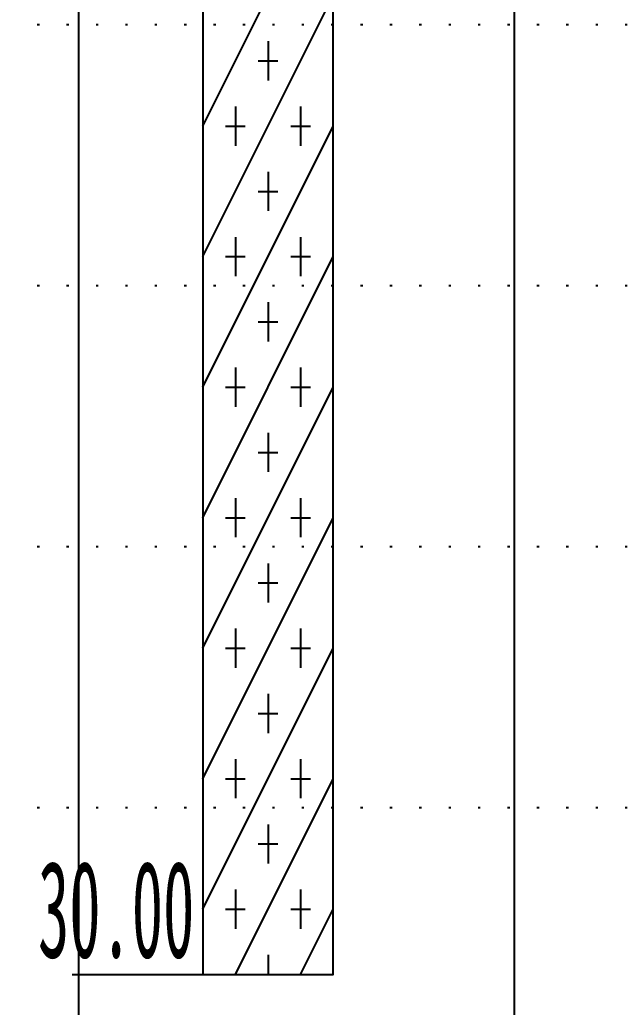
# Model space of a CAD drawing. Header units: millimetres. Extents: x -1499 to 6658, y -12483 to -6008.
# Drawn here: x 5293.46 to 5321.03, y -11234.24 to -11188.85 of the extents above; entities that cross this region are included whole.
import ezdxf

# ---------------------------------------------------------------- set-up
doc = ezdxf.new("R2010")
doc.units = ezdxf.units.MM
doc.linetypes.add('A-DOTLN01H', pattern=[0.125, 0, -0.125])
for name, color, linetype in [('CR-GRID', 56, 'A-DOTLN01H'), ('Layer', 7, 'Continuous'), ('수직그리드', 1, 'Continuous')]:
    doc.layers.add(name, color=color, linetype=linetype)
doc.styles.add('굴림체', font='굴림체')

# ---------------------------------------------------------------- blocks, each defined once
blk = doc.blocks.new('CB-8')
at = {"layer": 'Layer'}
for points in [[(-1, -13), (-1, -30), (1, -30), (1, -13), (-1, -13)], [(-1, -23.5), (1, -21.5)], [(-1, -24.5), (1, -22.5)], [(0, -22.85), (0, -23.15)], [(-0.15, -23), (0.15, -23)], [(-0.5, -23.35), (-0.5, -23.65)], [(0.5, -23.35), (0.5, -23.65)], [(-1, -25.5), (1, -23.5)], [(-0.65, -23.5), (-0.35, -23.5)], [(0.35, -23.5), (0.65, -23.5)], [(0, -23.85), (0, -24.15)], [(-0.15, -24), (0.15, -24)], [(-0.5, -24.35), (-0.5, -24.65)], [(0.5, -24.35), (0.5, -24.65)], [(-1, -26.5), (1, -24.5)], [(-0.65, -24.5), (-0.35, -24.5)], [(0.35, -24.5), (0.65, -24.5)], [(0, -24.85), (0, -25.15)], [(-0.15, -25), (0.15, -25)], [(-0.5, -25.35), (-0.5, -25.65)], [(0.5, -25.35), (0.5, -25.65)], [(-1, -27.5), (1, -25.5)], [(-0.65, -25.5), (-0.35, -25.5)], [(0.35, -25.5), (0.65, -25.5)], [(0, -25.85), (0, -26.15)], [(-0.15, -26), (0.15, -26)], [(-0.5, -26.35), (-0.5, -26.65)], [(0.5, -26.35), (0.5, -26.65)], [(-1, -28.5), (1, -26.5)], [(-0.65, -26.5), (-0.35, -26.5)], [(0.35, -26.5), (0.65, -26.5)], [(0, -26.85), (0, -27.15)], [(-0.15, -27), (0.15, -27)], [(-0.5, -27.35), (-0.5, -27.65)], [(0.5, -27.35), (0.5, -27.65)], [(-1, -29.5), (1, -27.5)], [(-0.65, -27.5), (-0.35, -27.5)], [(0.35, -27.5), (0.65, -27.5)], [(0, -27.85), (0, -28.15)], [(-0.15, -28), (0.15, -28)], [(-0.5, -28.35), (-0.5, -28.65)], [(0.5, -28.35), (0.5, -28.65)], [(-0.65, -28.5), (-0.35, -28.5)], [(-0.5, -30), (1, -28.5)], [(0.35, -28.5), (0.65, -28.5)], [(0, -28.85), (0, -29.15)], [(-0.15, -29), (0.15, -29)], [(-0.5, -29.35), (-0.5, -29.65)], [(0.5, -29.35), (0.5, -29.65)], [(-0.65, -29.5), (-0.35, -29.5)], [(0.35, -29.5), (0.65, -29.5)], [(0.5, -30), (1, -29.5)], [(0, -29.85), (0, -30)], [(-3, -30), (-1, -30)], [(-0.15, -30), (0.15, -30)]]:
    blk.add_lwpolyline(points, dxfattribs=at)
at = {"layer": 'Layer', "style": '굴림체'}
blk.add_text(' 30.00', height=0.74074, dxfattribs=at).set_placement((-4, -29.8704))

msp = doc.modelspace()

# ---------------------------------------------------------------- linework, layer by layer
at = {"layer": 'CR-GRID', "linetype": 'A-DOTLN01H', "ltscale": 10}
for p, q in [((696.157, -11189.058), (6636.157, -11189.058)), ((696.157, -11201.058), (6636.157, -11201.058)), ((696.157, -11225.058), (6636.157, -11225.058))]:
    msp.add_line(p, q, dxfattribs=at)
at = {"layer": 'CR-GRID', "color": 6, "linetype": 'A-DOTLN01H', "ltscale": 10}
msp.add_line((696.157, -11213.058), (6636.157, -11213.058), dxfattribs=at)
at = {"layer": '수직그리드'}
for p, q in [((5296.157, -11034.264), (5296.157, -11873.058)), ((5316.157, -11088.534), (5316.157, -11873.058))]:
    msp.add_line(p, q, dxfattribs=at)

# ---------------------------------------------------------------- block references
at = {"color": 2, "xscale": 3, "yscale": 6, "zscale": 3}
msp.add_blockref('CB-8', (5304.857, -11052.734), dxfattribs=at)

doc.saveas('drawing.dxf')
